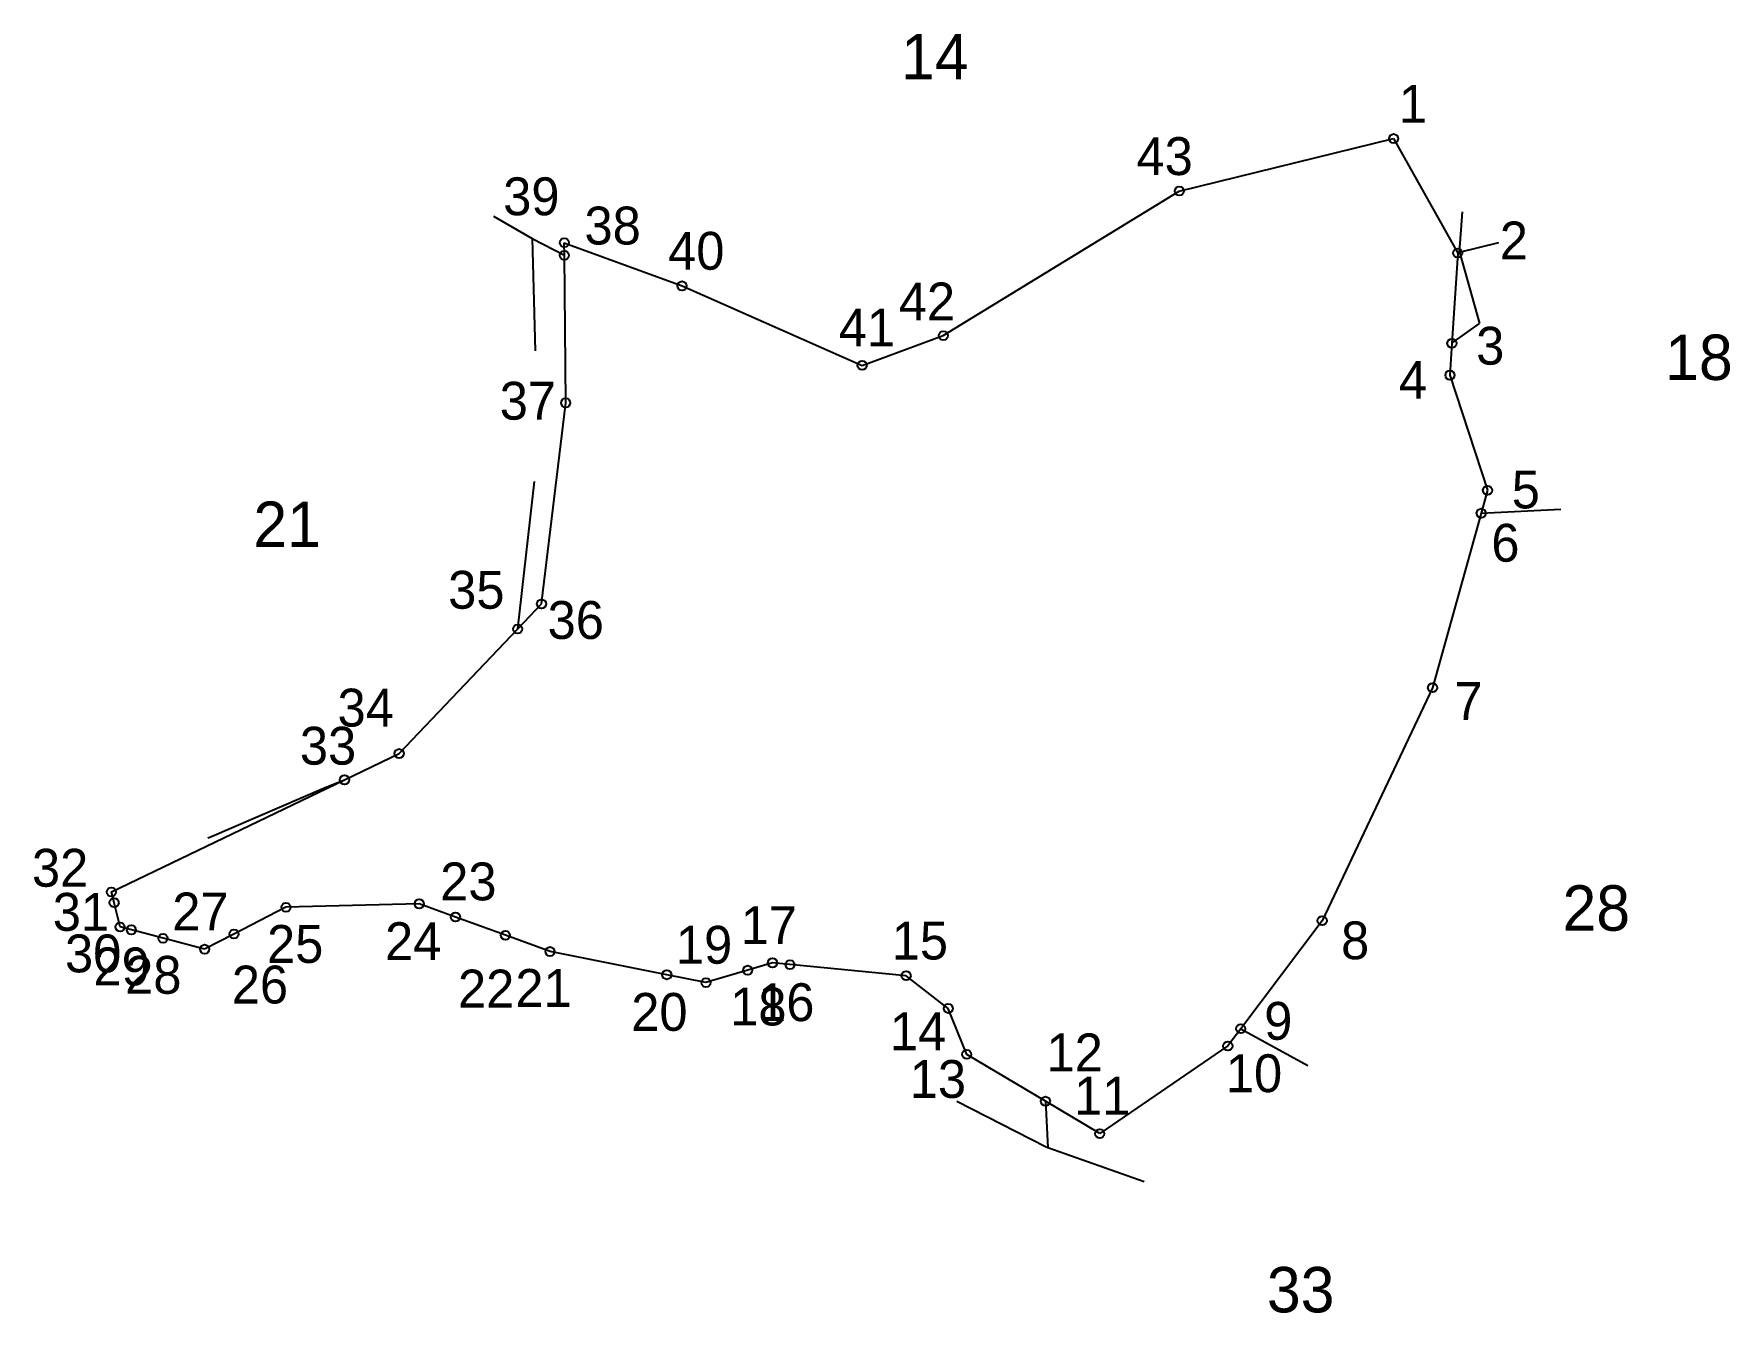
# Model space of a CAD drawing. Extents: x 551298 to 551493, y 1821163 to 1821310.
import ezdxf

# ---------------------------------------------------------------- set-up
doc = ezdxf.new("R2010")
doc.units = 0
for name, color, linetype in [('CanhThua', 7, 'Continuous'), ('MocDinhThua', 7, 'Continuous'), ('NhanTuCan', 7, 'Continuous'), ('RauThua', 7, 'Continuous'), ('SoHieuDinhThua', 7, 'Continuous')]:
    doc.layers.add(name, color=color, linetype=linetype)

msp = doc.modelspace()

# ---------------------------------------------------------------- linework, layer by layer
at = {"layer": 'CanhThua'}
for p, q in [((551429.58, 1821292.2), (551454.29, 1821298.26)), ((551454.29, 1821298.26), (551461.67, 1821285.06)), ((551402.38, 1821275.55), (551429.58, 1821292.2)), ((551358.71, 1821284.8), (551358.7, 1821286.25)), ((551358.7, 1821286.25), (551372.28, 1821281.28)), ((551461.67, 1821285.06), (551461, 1821274.66)), ((551358.87, 1821267.8), (551358.71, 1821284.8)), ((551372.28, 1821281.28), (551393.03, 1821272.12)), ((551393.03, 1821272.12), (551402.38, 1821275.55)), ((551461, 1821274.66), (551460.77, 1821270.99)), ((551460.77, 1821270.99), (551465.11, 1821257.72)), ((551356.08, 1821244.63), (551358.87, 1821267.8)), ((551465.11, 1821257.72), (551464.38, 1821255.08)), ((551464.38, 1821255.08), (551458.77, 1821234.96)), ((551353.33, 1821241.74), (551356.08, 1821244.63)), ((551339.67, 1821227.38), (551353.33, 1821241.74)), ((551458.77, 1821234.96), (551446.05, 1821208.11)), ((551333.37, 1821224.35), (551339.67, 1821227.38)), ((551306.51, 1821211.43), (551333.37, 1821224.35)), ((551306.82, 1821210.19), (551306.51, 1821211.43)), ((551307.51, 1821207.4), (551306.82, 1821210.19)), ((551326.62, 1821209.66), (551320.63, 1821206.57)), ((551341.98, 1821210.06), (551326.62, 1821209.66)), ((551346.16, 1821208.54), (551341.98, 1821210.06)), ((551308.81, 1821207.06), (551307.51, 1821207.4)), ((551312.46, 1821206.09), (551308.81, 1821207.06)), ((551351.92, 1821206.44), (551346.16, 1821208.54)), ((551446.05, 1821208.11), (551436.67, 1821195.66)), ((551317.25, 1821204.83), (551312.46, 1821206.09)), ((551320.63, 1821206.57), (551317.25, 1821204.83)), ((551357.06, 1821204.56), (551351.92, 1821206.44)), ((551370.52, 1821201.88), (551357.06, 1821204.56)), ((551382.7, 1821203.26), (551379.84, 1821202.41)), ((551384.71, 1821203.06), (551382.7, 1821203.26)), ((551398.1, 1821201.77), (551384.71, 1821203.06)), ((551375.03, 1821200.98), (551370.52, 1821201.88)), ((551379.84, 1821202.41), (551375.03, 1821200.98)), ((551402.96, 1821198), (551398.1, 1821201.77)), ((551405.09, 1821192.71), (551402.96, 1821198)), ((551436.67, 1821195.66), (551435.18, 1821193.68)), ((551435.18, 1821193.68), (551420.42, 1821183.58)), ((551414.16, 1821187.31), (551405.09, 1821192.71)), ((551420.42, 1821183.58), (551414.16, 1821187.31))]:
    msp.add_line(p, q, dxfattribs=at)
at = {"layer": 'MocDinhThua'}
for centre in [(551454.29, 1821298.26), (551429.58, 1821292.2), (551358.7, 1821286.25), (551358.71, 1821284.8), (551461.67, 1821285.06), (551372.28, 1821281.28), (551402.38, 1821275.55), (551461, 1821274.66), (551393.03, 1821272.12), (551460.77, 1821270.99), (551358.87, 1821267.8), (551465.11, 1821257.72), (551464.38, 1821255.08), (551356.08, 1821244.63), (551353.33, 1821241.74), (551458.77, 1821234.96), (551339.67, 1821227.38), (551333.37, 1821224.35), (551306.51, 1821211.43), (551306.82, 1821210.19), (551326.62, 1821209.66), (551341.98, 1821210.06), (551346.16, 1821208.54), (551307.51, 1821207.4), (551308.81, 1821207.06), (551320.63, 1821206.57), (551351.92, 1821206.44), (551446.05, 1821208.11), (551312.46, 1821206.09), (551317.25, 1821204.83), (551357.06, 1821204.56), (551379.84, 1821202.41), (551382.7, 1821203.26), (551384.71, 1821203.06), (551370.52, 1821201.88), (551375.03, 1821200.98), (551398.1, 1821201.77), (551402.96, 1821198), (551436.67, 1821195.66), (551405.09, 1821192.71), (551435.18, 1821193.68), (551414.16, 1821187.31), (551420.42, 1821183.58)]:
    msp.add_circle(centre, 0.524, dxfattribs=at)
at = {"layer": 'RauThua'}
for p, q in [((551350.54, 1821289.33), (551355, 1821286.73)), ((551461.87, 1821285.15), (551462.24, 1821289.8)), ((551355, 1821286.73), (551358.71, 1821284.8)), ((551355, 1821286.73), (551355.36, 1821273.79)), ((551355, 1821286.73), (551358.71, 1821284.8)), ((551461.87, 1821285.15), (551466.41, 1821286.26)), ((551461.87, 1821285.15), (551464.2, 1821276.96)), ((551461.87, 1821285.15), (551464.2, 1821276.96)), ((551461, 1821274.66), (551464.2, 1821276.96)), ((551461, 1821274.66), (551464.2, 1821276.96)), ((551353.33, 1821241.74), (551355.27, 1821258.75)), ((551464.38, 1821255.08), (551473.55, 1821255.53)), ((551317.86, 1821217.74), (551331.14, 1821223.46)), ((551331.14, 1821223.46), (551333.37, 1821224.35)), ((551317.61, 1821217.65), (551317.86, 1821217.74)), ((551436.67, 1821195.66), (551444.4, 1821191.42)), ((551403.95, 1821187.32), (551414.23, 1821182.04)), ((551414.16, 1821187.31), (551414.44, 1821181.97)), ((551414.16, 1821187.31), (551414.44, 1821181.97)), ((551414.23, 1821182.04), (551414.44, 1821181.97)), ((551414.44, 1821181.97), (551425.54, 1821178.06))]:
    msp.add_line(p, q, dxfattribs=at)

# ---------------------------------------------------------------- texts
at = {"layer": 'NhanTuCan'}
for s, p in [('14', (551397.51, 1821305.08)), ('18', (551485.58, 1821270.43)), ('21', (551322.87, 1821251.19)), ('28', (551473.75, 1821206.96)), ('33', (551439.68, 1821162.97))]:
    msp.add_text(s, height=5.237, dxfattribs=at).set_placement(p)
at = {"layer": 'SoHieuDinhThua'}
for s, height, p in [('1', 4.36, (551454.89, 1821300.08)), ('43', 4.364, (551424.65, 1821294.05)), ('39', 4.364, (551351.66, 1821289.42)), ('38', 4.364, (551361.03, 1821286.05)), ('40', 4.364, (551370.67, 1821283.14)), ('2', 4.36, (551466.52, 1821284.33)), ('42', 4.364, (551397.25, 1821277.3)), ('41', 4.364, (551390.34, 1821274.3)), ('3', 4.36, (551463.8, 1821272.2)), ('4', 4.36, (551454.89, 1821268.26)), ('37', 4.364, (551351.26, 1821265.86)), ('5', 4.36, (551467.9, 1821255.63)), ('6', 4.36, (551465.55, 1821249.49)), ('35', 4.364, (551345.32, 1821244.07)), ('36', 4.364, (551356.78, 1821240.59)), ('34', 4.364, (551332.57, 1821230.49)), ('7', 4.36, (551461.3, 1821231.25)), ('33', 4.364, (551328.23, 1821226.1)), ('32', 4.364, (551297.35, 1821212.03)), ('23', 4.364, (551344.4, 1821210.46)), ('31', 4.364, (551299.75, 1821206.95)), ('27', 4.364, (551313.52, 1821206.99)), ('17', 4.364, (551379.03, 1821205.42)), ('25', 4.364, (551324.44, 1821203.25)), ('24', 4.364, (551338.04, 1821203.57)), ('19', 4.364, (551371.57, 1821203.16)), ('15', 4.364, (551396.44, 1821203.64)), ('8', 4.36, (551448.23, 1821203.67)), ('30', 4.364, (551301.16, 1821202.16)), ('29', 4.364, (551304.44, 1821200.66)), ('28', 4.364, (551308.09, 1821199.69)), ('26', 4.364, (551320.38, 1821198.57)), ('22', 4.364, (551346.45, 1821198.11)), ('21', 4.364, (551353.06, 1821198.18)), ('16', 4.364, (551381.04, 1821196.54)), ('20', 4.364, (551366.42, 1821195.42)), ('18', 4.364, (551377.82, 1821196.04)), ('14', 4.364, (551396.23, 1821193.19)), ('9', 4.36, (551439.37, 1821194.39)), ('12', 4.364, (551414.28, 1821190.75)), ('13', 4.364, (551398.52, 1821187.69)), ('10', 4.364, (551434.95, 1821188.35)), ('11', 4.364, (551417.45, 1821185.76))]:
    msp.add_text(s, height=height, dxfattribs=at).set_placement(p)

doc.saveas('drawing.dxf')
